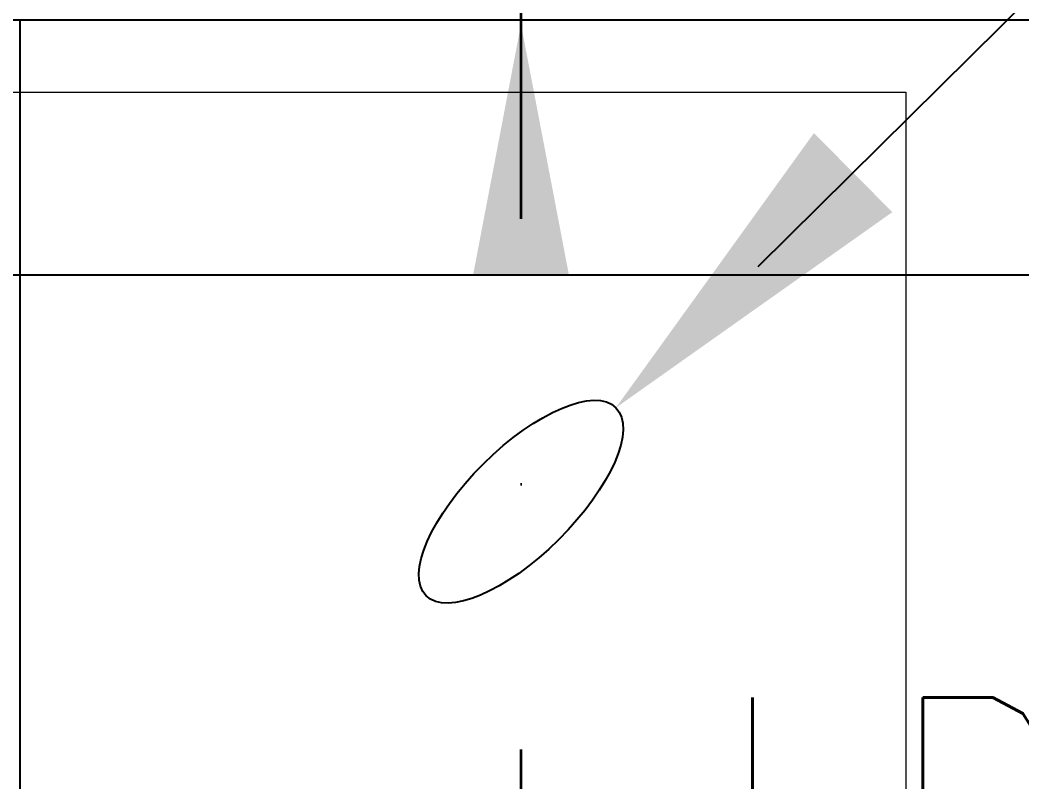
# Model space of a CAD drawing. Header units: inches. Extents: x -12418 to 57169, y -29325 to 19878.
# Drawn here: x 32400 to 33000, y -3304 to -2847 of the extents above; entities that cross this region are included whole.
import ezdxf
from ezdxf import colors
from ezdxf.entities.mleader import LeaderData, LeaderLine
from ezdxf.enums import TextEntityAlignment as Align
from ezdxf.math import Vec2, Vec3

# ---------------------------------------------------------------- set-up
doc = ezdxf.new("R2010")
doc.units = ezdxf.units.IN
doc.header["$LTSCALE"] = 25
doc.header["$MEASUREMENT"] = 0
doc.linetypes.add('DASHDOT', pattern=[25.4, 12.7, -6.35, 0, -6.35])
doc.layers.get('0').update_dxf_attribs({"color": 8})
doc.layers.add('00-Ground Floor$0$False Ceiling', color=251, linetype='Continuous')
for name, color, linetype, lineweight in [('00-Ground Floor$0$LOADING', 253, 'Continuous', 5), ('00-Ground Floor$0$NEW Wall', 166, 'Continuous', 5), ('00-Ground Floor$0$Walls', 251, 'Continuous', 5), ('E-LITE-CIRC-NUMB', 6, 'Continuous', 25), ('E-LITE-CLNG', 150, 'Continuous', 35), ('E-LITE-CLNG-CNDT', 6, 'DASHDOT', 35), ('E-LITE-CLNG-CNDT @ 100', 6, 'DASHDOT', 35), ('E-LITE-CTRL', 6, 'Continuous', 25), ('E-LITE-IDEN', 6, 'Continuous', 25), ('E-LITE-TEXT', 6, 'Continuous', 25)]:
    doc.layers.add(name, color=color, linetype=linetype, lineweight=lineweight)
doc.styles.add('DC_Elc_Romans', font='elc_romans.shx', dxfattribs={"width": 0.7})
doc.styles.add('DC_Simplex', font='SIMPLEX.shx', dxfattribs={"width": 0.7})

# ---------------------------------------------------------------- blocks, each defined once
blk = doc.blocks.new('*U56')
blk.add_hatch(color=256).paths.add_polyline_path([(-0.2869, 0), (0, -1.5), (0.2869, 0)])
blk = doc.blocks.new('*X468')
at = {"color": 0}
for p, q in [((13, 1), (13, 1)), ((13, 1), (13, 1)), ((13, 1), (13, 1)), ((13, 1), (13, 1)), ((13, 1), (13, 1)), ((13, 1), (13, 1)), ((13, 1), (13, 1)), ((13, 1), (13, 1)), ((13, 1), (13, 1)), ((13, 1), (13, 1)), ((13, 1), (13, 1)), ((13, 1), (13, 1)), ((13, 1), (13, 1)), ((13, 1), (13, 1)), ((13, 1), (13, 1)), ((13, 1), (14, 1)), ((13, 1), (14, 1)), ((13, 1), (14, 1)), ((13, 1), (13, 1)), ((13, 1), (13, 1)), ((13, 1), (13, 1)), ((13, 1), (13, 1)), ((13, 1), (13, 1)), ((13, 1), (13, 1)), ((13, 1), (13, 1)), ((13, 1), (13, 1)), ((13, 1), (13, 1)), ((13, 1), (13, 1)), ((13, 1), (13, 1)), ((13, 1), (13, 1)), ((13, 1), (13, 1)), ((13, 1), (13, 1)), ((13, 1), (13, 1)), ((13, 1), (13, 1)), ((13, 1), (13, 1)), ((13, 1), (13, 1)), ((13, 1), (13, 1)), ((13, 1), (13, 1)), ((13, 1), (13, 1)), ((13, 1), (13, 1)), ((13, 1), (13, 1)), ((13, 1), (13, 1)), ((13, 1), (13, 1)), ((13, 1), (13, 1)), ((13, 1), (13, 1)), ((13, 1), (13, 1)), ((13, 1), (13, 1)), ((13, 1), (13, 1)), ((13, 1), (13, 1)), ((13, 1), (13, 1)), ((13, 1), (13, 1)), ((13, 1), (13, 1)), ((13, 1), (13, 1)), ((13, 1), (13, 1)), ((13, 1), (13, 1)), ((13, 1), (13, 1)), ((13, 1), (13, 1)), ((13, 1), (13, 1)), ((13, 1), (13, 1)), ((13, 1), (13, 1)), ((13, 1), (13, 1)), ((13, 1), (13, 1)), ((13, 1), (13, 1)), ((13, 1), (13, 1)), ((13, 1), (13, 1)), ((13, 1), (13, 1)), ((13, 1), (13, 1)), ((13, 1), (13, 1)), ((13, 1), (13, 1)), ((13, 1), (13, 1)), ((13, 1), (13, 1)), ((13, 1), (13, 1)), ((13, 1), (13, 1)), ((13, 1), (13, 1)), ((13, 1), (13, 1)), ((13, 1), (13, 1)), ((13, 1), (13, 1)), ((13, 1), (13, 1)), ((13, 1), (13, 1)), ((13, 1), (13, 1)), ((13, 1), (13, 1)), ((13, 1), (13, 1)), ((13, 1), (13, 1)), ((13, 1), (13, 1)), ((13, 1), (13, 1)), ((13, 1), (13, 1)), ((13, 1), (13, 1)), ((13, 1), (13, 1)), ((13, 1), (13, 1)), ((13, 1), (13, 1)), ((13, 1), (13, 1)), ((13, 1), (13, 1)), ((13, 1), (13, 1)), ((13, 1), (13, 1)), ((13, 1), (13, 1)), ((13, 1), (13, 1)), ((13, 1), (13, 1)), ((13, 1), (13, 1)), ((13, 1), (13, 1)), ((13, 1), (13, 1)), ((13, 1), (13, 1)), ((13, 1), (13, 1)), ((13, 1), (13, 1)), ((13, 1), (13, 1)), ((13, 1), (13, 1)), ((13, 1), (13, 1)), ((13, 1), (13, 1)), ((13, 1), (13, 1)), ((13, 1), (13, 1)), ((13, 1), (13, 1)), ((13, 1), (13, 1)), ((13, 1), (13, 1)), ((13, 1), (13, 1)), ((13, 1), (13, 1)), ((13, 1), (13, 1)), ((13, 1), (13, 1)), ((13, 1), (13, 1)), ((13, 1), (13, 1)), ((13, 1), (13, 1)), ((13, 1), (13, 1)), ((13, 1), (13, 1)), ((13, 1), (13, 1)), ((13, 1), (13, 1)), ((13, 1), (14, 1)), ((13, 0), (13, 0)), ((13, 0), (13, 0)), ((13, 0), (13, 0)), ((13, 0), (13, 0)), ((13, 0), (13, 0)), ((13, 0), (13, 0)), ((13, 0), (13, 0)), ((13, 0), (13, 0)), ((13, 0), (13, 0)), ((13, 0), (13, 0)), ((13, 0), (13, 0)), ((13, 0), (13, 0)), ((13, 0), (13, 0)), ((13, 0), (13, 0)), ((13, 0), (13, 0)), ((13, 0), (13, 0)), ((13, 0), (13, 0)), ((13, 0), (13, 0)), ((13, 0), (13, 0)), ((13, 0), (13, 0)), ((13, 0), (13, 0)), ((13, 0), (13, 0)), ((13, 0), (13, 0)), ((13, 0), (13, 0)), ((13, 0), (13, 0)), ((13, 0), (13, 0)), ((13, 0), (13, 0)), ((13, 0), (13, 0)), ((13, 0), (13, 0)), ((13, 0), (13, 0)), ((13, 0), (13, 0)), ((13, 0), (13, 0)), ((13, 0), (13, 0)), ((13, 0), (13, 0)), ((13, 0), (13, 0)), ((13, 0), (13, 0)), ((13, 0), (13, 0)), ((13, 0), (13, 0)), ((13, 0), (13, 0)), ((13, 0), (13, 0)), ((13, 0), (13, 0)), ((13, 0), (13, 0)), ((13, 0), (13, 0)), ((13, 0), (13, 0)), ((13, 0), (13, 0)), ((13, 0), (13, 0)), ((13, 0), (13, 0)), ((13, 0), (13, 0)), ((13, 0), (14, 0)), ((13, 0), (14, 0)), ((13, 0), (13, 0)), ((13, 0), (14, 0)), ((14, 1), (14, 1)), ((14, 1), (14, 1)), ((14, 1), (14, 1)), ((14, 1), (14, 1)), ((14, 1), (14, 1)), ((14, 1), (14, 1)), ((14, 1), (14, 1)), ((14, 1), (14, 1)), ((14, 1), (14, 1)), ((14, 1), (14, 1)), ((14, 1), (14, 1)), ((14, 1), (14, 1)), ((14, 1), (14, 1)), ((14, 1), (14, 1)), ((14, 1), (14, 1)), ((14, 1), (14, 1)), ((14, 1), (14, 1)), ((14, 1), (14, 1)), ((14, 1), (14, 1)), ((14, 1), (14, 1)), ((14, 1), (14, 1)), ((14, 1), (14, 1)), ((14, 1), (14, 1)), ((14, 1), (14, 1)), ((14, 1), (14, 1)), ((14, 1), (14, 1)), ((14, 1), (14, 1)), ((14, 1), (14, 1)), ((14, 1), (14, 1)), ((14, 1), (14, 1)), ((14, 1), (14, 1)), ((14, 1), (14, 1)), ((14, 1), (14, 1)), ((14, 1), (14, 1)), ((14, 1), (14, 1)), ((14, 1), (14, 1)), ((14, 1), (14, 1)), ((14, 1), (14, 1)), ((14, 1), (14, 1)), ((14, 1), (14, 1)), ((14, 1), (14, 1)), ((14, 1), (14, 1)), ((14, 1), (14, 1)), ((14, 1), (14, 1)), ((14, 1), (14, 1)), ((14, 1), (14, 1)), ((14, 1), (14, 1)), ((14, 1), (14, 1)), ((14, 1), (14, 1)), ((14, 1), (14, 1)), ((14, 1), (14, 1)), ((14, 1), (14, 1)), ((14, 1), (14, 1)), ((14, 1), (14, 1)), ((14, 1), (14, 1)), ((14, 1), (14, 1)), ((14, 1), (14, 1)), ((14, 1), (14, 1)), ((14, 1), (14, 1)), ((14, 1), (14, 1)), ((14, 1), (14, 1)), ((14, 1), (14, 1)), ((14, 1), (14, 1)), ((14, 1), (14, 1)), ((14, 1), (14, 1)), ((14, 1), (14, 1)), ((14, 1), (14, 1)), ((14, 1), (14, 1)), ((14, 1), (14, 1)), ((14, 1), (14, 1)), ((14, 1), (14, 1)), ((14, 1), (14, 1)), ((14, 1), (14, 1)), ((14, 1), (14, 1)), ((14, 1), (14, 1)), ((14, 1), (14, 1)), ((14, 1), (14, 1)), ((14, 1), (14, 1)), ((14, 1), (14, 1)), ((14, 1), (14, 1)), ((14, 1), (14, 1)), ((14, 1), (14, 1)), ((14, 1), (14, 1)), ((14, 1), (14, 1)), ((14, 1), (14, 1)), ((14, 1), (14, 1)), ((14, 1), (14, 1)), ((14, 1), (14, 1)), ((14, 1), (14, 1)), ((14, 1), (14, 1)), ((14, 1), (14, 1)), ((14, 1), (14, 1)), ((14, 1), (14, 1)), ((14, 1), (14, 1)), ((14, 0), (14, 0)), ((14, 0), (14, 0)), ((14, 0), (14, 0)), ((14, 0), (14, 0)), ((14, 0), (14, 0)), ((14, 0), (14, 0)), ((14, 0), (14, 0)), ((14, 0), (14, 0)), ((14, 0), (14, 0)), ((14, 0), (14, 0)), ((14, 0), (14, 0)), ((14, 0), (14, 0)), ((14, 0), (14, 0)), ((14, 0), (14, 0)), ((14, 0), (14, 0)), ((14, 0), (14, 0)), ((14, 0), (14, 0)), ((14, 0), (14, 0)), ((14, 0), (14, 0)), ((14, 0), (14, 0)), ((14, 0), (14, 0)), ((14, 0), (14, 0)), ((14, 0), (14, 0)), ((14, 0), (14, 0)), ((14, 0), (14, 0)), ((14, 0), (14, 0)), ((14, 0), (14, 0)), ((14, 0), (14, 0)), ((14, 0), (14, 0)), ((14, 0), (14, 0)), ((14, 0), (14, 0)), ((14, 0), (14, 0)), ((14, 0), (14, 0)), ((14, 0), (14, 0)), ((14, 0), (14, 0)), ((14, 0), (14, 0)), ((14, 0), (14, 0)), ((14, 0), (14, 0)), ((14, 0), (14, 0)), ((14, 0), (14, 0)), ((14, 0), (14, 0)), ((14, 0), (14, 0)), ((14, 0), (14, 0)), ((14, 0), (14, 0)), ((14, 0), (14, 0)), ((14, 0), (14, 0)), ((14, 0), (14, 0)), ((14, 0), (14, 0)), ((13, 0), (13, 0)), ((13, 0), (14, 0)), ((13, 0), (13, 0)), ((13, 0), (14, 0)), ((13, 0), (13, 0)), ((13, 0), (14, 0)), ((13, 0), (13, 0)), ((13, 0), (13, 0)), ((13, 0), (13, 0)), ((13, 0), (13, 0)), ((13, 0), (14, 0)), ((13, 0), (13, 0)), ((13, 0), (14, 0)), ((13, 0), (13, 0)), ((13, 0), (14, 0)), ((13, 0), (13, 0)), ((13, 0), (14, 0)), ((13, 0), (13, 0)), ((13, 0), (14, 0)), ((13, 0), (13, 0)), ((13, 0), (14, 0)), ((13, 0), (13, 0)), ((13, 0), (14, 0)), ((13, 0), (13, 0)), ((13, 0), (13, 0)), ((13, 0), (13, 0)), ((13, 0), (14, 0)), ((13, 0), (13, 0)), ((13, 0), (14, 0)), ((13, 0), (13, 0)), ((13, 0), (14, 0)), ((13, 0), (13, 0)), ((13, 0), (14, 0)), ((13, 0), (13, 0)), ((13, 0), (13, 0)), ((13, 0), (13, 0)), ((13, 0), (13, 0)), ((13, 0), (13, 0)), ((13, 0), (13, 0)), ((13, 0), (13, 0)), ((13, 0), (13, 0)), ((13, 0), (13, 0)), ((13, 0), (13, 0)), ((13, 0), (13, 0)), ((13, 0), (13, 0)), ((13, 0), (13, 0)), ((13, 0), (13, 0)), ((13, 0), (13, 0)), ((13, 0), (13, 0)), ((13, 0), (13, 0)), ((13, 0), (13, 0)), ((13, 0), (13, 0)), ((13, 0), (13, 0)), ((13, 0), (13, 0)), ((13, 0), (13, 0)), ((13, 0), (13, 0)), ((13, 0), (13, 0)), ((13, 0), (13, 0)), ((13, 0), (13, 0)), ((13, 0), (13, 0)), ((13, 0), (13, 0)), ((13, 0), (13, 0)), ((13, 0), (13, 0)), ((13, 0), (13, 0)), ((13, -1), (13, -1)), ((13, -1), (13, -1)), ((13, -1), (13, -1)), ((13, -1), (13, -1)), ((13, -1), (13, -1)), ((13, -1), (14, -1)), ((13, -1), (13, -1)), ((14, 0), (14, 0)), ((14, 0), (14, 0)), ((14, 0), (14, 0)), ((14, 0), (14, 0)), ((14, 0), (14, 0)), ((14, 0), (14, 0)), ((14, 0), (14, 0)), ((14, 0), (14, 0)), ((14, 0), (14, 0)), ((14, 0), (14, 0)), ((14, 0), (14, 0)), ((14, 0), (14, 0)), ((14, 0), (14, 0)), ((14, 0), (14, 0)), ((14, 0), (14, 0)), ((13, 0), (14, 0)), ((14, 0), (14, 0)), ((14, 0), (14, 0)), ((14, 0), (14, 0)), ((14, 0), (14, 0)), ((14, 0), (14, 0)), ((14, 0), (14, 0)), ((14, 0), (14, 0)), ((14, 0), (14, 0)), ((14, 0), (14, 0)), ((14, 0), (14, 0)), ((14, 0), (14, 0)), ((14, 0), (14, 0)), ((14, 0), (14, 0)), ((14, 0), (14, 0)), ((14, 0), (14, 0)), ((14, 0), (14, 0)), ((14, 0), (14, 0)), ((14, 0), (14, 0)), ((14, 0), (14, 0)), ((14, 0), (14, 0)), ((14, 0), (14, 0)), ((14, 0), (14, 0)), ((14, 0), (14, 0)), ((14, 0), (14, 0)), ((14, 0), (14, 0)), ((14, 0), (14, 0)), ((14, 0), (14, 0)), ((14, 0), (14, 0)), ((14, 0), (14, 0)), ((14, 0), (14, 0)), ((14, 0), (14, 0)), ((14, 0), (14, 0)), ((14, 0), (14, 0)), ((14, 0), (14, 0)), ((14, -1), (14, -1)), ((14, -1), (14, -1)), ((14, -1), (14, -1)), ((14, -1), (14, -1)), ((14, -1), (14, -1))]:
    blk.add_line(p, q, dxfattribs=at)
blk = doc.blocks.new('*X467')
at = {"color": 0}
for p, q in [((5, 3), (5, 3)), ((5, 3), (5, 3)), ((5, 3), (5, 3)), ((5, 3), (5, 3)), ((5, 3), (5, 3)), ((5, 3), (5, 3)), ((5, 3), (5, 3)), ((5, 3), (5, 3)), ((5, 3), (5, 3)), ((5, 3), (5, 3)), ((5, 3), (5, 3)), ((5, 3), (5, 3)), ((5, 3), (5, 3)), ((5, 3), (5, 3)), ((5, 3), (5, 3)), ((5, 3), (5, 3)), ((5, 3), (5, 3)), ((5, 3), (5, 3)), ((5, 3), (5, 3)), ((5, 3), (5, 3)), ((5, 3), (5, 3)), ((5, 3), (5, 3)), ((5, 3), (5, 3)), ((5, 3), (5, 3)), ((5, 3), (5, 3)), ((5, 3), (5, 3)), ((5, 3), (5, 3)), ((5, 3), (5, 3)), ((5, 3), (5, 3)), ((5, 3), (5, 3)), ((5, 3), (5, 3)), ((5, 3), (5, 3)), ((5, 3), (5, 3)), ((5, 3), (5, 3)), ((5, 3), (5, 3)), ((5, 3), (5, 3)), ((5, 3), (5, 3)), ((5, 3), (5, 3)), ((5, 3), (5, 3)), ((5, 3), (5, 3)), ((5, 3), (5, 3)), ((5, 3), (5, 3)), ((5, 3), (5, 3)), ((5, 3), (5, 3)), ((5, 3), (5, 3)), ((5, 3), (5, 3)), ((5, 3), (5, 3)), ((5, 3), (5, 3)), ((5, 3), (5, 3)), ((5, 3), (5, 3)), ((5, 3), (5, 3)), ((5, 3), (5, 3)), ((5, 3), (5, 3)), ((5, 3), (5, 3)), ((5, 3), (5, 3)), ((5, 3), (5, 3)), ((5, 3), (5, 3)), ((5, 3), (5, 3)), ((5, 3), (5, 3)), ((5, 3), (5, 3)), ((5, 3), (5, 3)), ((5, 3), (5, 3)), ((5, 3), (5, 3)), ((5, 3), (5, 3)), ((5, 3), (5, 3)), ((5, 3), (5, 3)), ((6, 3), (5, 3)), ((5, 3), (5, 3)), ((6, 3), (5, 3)), ((5, 3), (5, 3)), ((6, 3), (5, 3)), ((5, 3), (5, 3)), ((6, 3), (5, 3)), ((5, 3), (5, 3)), ((5, 3), (5, 3)), ((5, 3), (5, 3)), ((5, 3), (5, 3)), ((5, 3), (5, 3)), ((5, 3), (5, 3)), ((5, 3), (5, 3)), ((5, 3), (5, 3)), ((5, 3), (5, 3)), ((5, 3), (5, 3)), ((5, 3), (5, 3)), ((5, 3), (5, 3)), ((5, 3), (5, 3)), ((5, 3), (5, 3)), ((5, 3), (5, 3)), ((5, 3), (5, 3)), ((5, 3), (5, 3)), ((5, 3), (5, 3)), ((5, 3), (5, 3)), ((5, 3), (5, 3)), ((5, 3), (5, 3)), ((5, 3), (5, 3)), ((5, 3), (5, 3)), ((6, 3), (6, 3)), ((6, 3), (6, 3)), ((6, 3), (6, 3)), ((6, 3), (6, 3)), ((6, 3), (6, 3)), ((6, 3), (6, 3)), ((6, 3), (6, 3)), ((6, 3), (6, 3)), ((6, 3), (6, 3)), ((6, 3), (6, 3)), ((6, 3), (6, 3)), ((6, 3), (6, 3)), ((6, 3), (6, 3)), ((6, 3), (6, 3)), ((6, 3), (6, 3)), ((6, 3), (6, 3)), ((6, 3), (6, 3)), ((6, 3), (6, 3)), ((6, 3), (6, 3)), ((6, 3), (6, 3)), ((6, 3), (6, 3)), ((6, 3), (6, 3)), ((6, 3), (6, 3)), ((6, 3), (6, 3)), ((6, 3), (6, 3)), ((6, 3), (6, 3)), ((6, 3), (6, 3)), ((6, 3), (6, 3)), ((6, 3), (6, 3)), ((6, 3), (6, 3)), ((6, 3), (6, 3)), ((6, 3), (6, 3)), ((6, 3), (6, 3)), ((6, 3), (6, 3)), ((6, 3), (6, 3)), ((6, 3), (6, 3)), ((6, 3), (6, 3)), ((6, 3), (6, 3)), ((6, 3), (6, 3)), ((6, 3), (6, 3)), ((6, 3), (6, 3)), ((6, 3), (6, 3)), ((6, 3), (6, 3)), ((6, 3), (6, 3)), ((6, 3), (6, 3)), ((6, 3), (6, 3)), ((6, 3), (6, 3)), ((6, 3), (6, 3)), ((6, 3), (6, 3)), ((6, 3), (6, 3)), ((6, 3), (6, 3)), ((6, 3), (6, 3)), ((6, 3), (6, 3)), ((6, 3), (6, 3)), ((6, 3), (6, 3)), ((6, 3), (6, 3)), ((6, 3), (6, 3)), ((6, 3), (6, 3)), ((6, 3), (6, 3)), ((6, 3), (6, 3)), ((6, 3), (6, 3)), ((6, 3), (6, 3)), ((6, 3), (6, 3)), ((6, 3), (6, 3)), ((6, 3), (6, 3)), ((6, 3), (6, 3)), ((6, 3), (6, 3)), ((6, 3), (6, 3)), ((6, 3), (6, 3)), ((6, 3), (6, 3)), ((6, 3), (6, 3)), ((6, 3), (6, 3)), ((6, 3), (6, 3)), ((6, 3), (6, 3)), ((6, 3), (6, 3)), ((6, 3), (6, 3)), ((6, 3), (6, 3)), ((6, 3), (6, 3)), ((6, 3), (6, 3)), ((6, 3), (6, 3)), ((6, 3), (6, 3)), ((6, 3), (6, 3)), ((6, 3), (6, 3)), ((6, 3), (6, 3)), ((6, 3), (6, 3)), ((6, 3), (6, 3)), ((6, 3), (6, 3)), ((6, 3), (6, 3)), ((6, 3), (6, 3)), ((6, 3), (6, 3)), ((6, 3), (6, 3)), ((6, 3), (6, 3)), ((6, 3), (6, 3)), ((6, 3), (6, 3)), ((6, 3), (6, 3)), ((6, 3), (6, 3)), ((6, 3), (6, 3)), ((6, 3), (6, 3)), ((6, 3), (6, 3)), ((6, 3), (6, 3)), ((6, 3), (6, 3)), ((6, 3), (6, 3)), ((6, 3), (6, 3)), ((6, 3), (6, 3)), ((6, 3), (6, 3)), ((6, 3), (6, 3)), ((6, 3), (6, 3)), ((6, 3), (6, 3)), ((6, 3), (6, 3)), ((6, 3), (6, 3)), ((6, 3), (6, 3)), ((6, 3), (6, 3)), ((6, 3), (6, 3)), ((6, 3), (6, 3)), ((6, 3), (6, 3)), ((6, 3), (6, 3)), ((6, 3), (6, 3)), ((6, 3), (6, 3)), ((6, 3), (6, 3)), ((6, 3), (6, 3)), ((6, 3), (6, 3)), ((6, 3), (6, 3)), ((6, 3), (6, 3)), ((6, 3), (6, 3)), ((6, 3), (6, 3)), ((6, 3), (6, 3)), ((6, 3), (6, 3)), ((6, 3), (6, 3)), ((6, 3), (6, 3)), ((6, 3), (6, 3)), ((6, 3), (6, 3)), ((6, 3), (6, 3)), ((6, 3), (6, 3)), ((6, 3), (6, 3)), ((6, 3), (6, 3)), ((6, 3), (6, 3)), ((6, 3), (6, 3)), ((6, 3), (6, 3)), ((6, 3), (6, 3)), ((6, 3), (6, 3)), ((6, 3), (6, 3)), ((6, 3), (6, 3)), ((6, 3), (6, 3)), ((6, 3), (6, 3)), ((6, 3), (6, 3)), ((6, 3), (6, 3)), ((6, 3), (6, 3)), ((6, 3), (6, 3)), ((6, 3), (6, 3)), ((6, 3), (6, 3)), ((6, 3), (6, 3)), ((6, 3), (6, 3)), ((6, 3), (6, 3)), ((6, 3), (6, 3)), ((6, 3), (6, 3)), ((6, 3), (6, 3)), ((6, 3), (6, 3)), ((6, 3), (6, 3)), ((6, 3), (6, 3)), ((6, 3), (6, 3)), ((6, 3), (6, 3)), ((6, 3), (6, 3)), ((6, 3), (6, 3)), ((6, 3), (6, 3)), ((6, 3), (6, 3)), ((6, 3), (6, 3)), ((6, 3), (6, 3)), ((6, 3), (6, 3)), ((6, 3), (6, 3)), ((6, 3), (6, 3)), ((6, 3), (6, 3)), ((6, 3), (6, 3)), ((6, 3), (6, 3)), ((6, 3), (6, 3)), ((6, 3), (6, 3)), ((6, 3), (6, 3)), ((6, 3), (6, 3)), ((6, 3), (6, 3)), ((6, 3), (6, 3)), ((6, 3), (6, 3)), ((6, 3), (6, 3)), ((6, 3), (6, 3)), ((6, 3), (6, 3)), ((6, 3), (6, 3)), ((6, 3), (6, 3)), ((6, 3), (6, 3)), ((6, 3), (6, 3)), ((6, 3), (6, 3)), ((6, 3), (6, 3)), ((6, 3), (6, 3)), ((6, 3), (6, 3)), ((6, 3), (6, 3)), ((6, 3), (6, 3)), ((6, 3), (6, 3)), ((6, 3), (6, 3)), ((6, 3), (6, 3)), ((6, 3), (6, 3)), ((6, 3), (6, 3)), ((6, 3), (6, 3)), ((6, 3), (6, 3)), ((6, 3), (6, 3)), ((6, 3), (6, 3)), ((6, 3), (6, 3)), ((6, 3), (6, 3)), ((6, 3), (5, 3)), ((6, 3), (5, 3)), ((6, 3), (5, 3)), ((6, 3), (5, 3)), ((6, 3), (5, 3)), ((6, 3), (6, 3)), ((6, 3), (6, 3)), ((6, 3), (6, 3)), ((6, 3), (6, 3)), ((6, 3), (6, 3)), ((6, 3), (6, 3)), ((6, 3), (6, 3)), ((6, 3), (6, 3)), ((6, 3), (6, 3)), ((6, 3), (6, 3)), ((6, 3), (6, 3)), ((6, 3), (6, 3)), ((6, 3), (6, 3)), ((6, 3), (6, 3)), ((6, 3), (6, 3)), ((6, 3), (6, 3)), ((6, 3), (6, 3)), ((6, 3), (6, 3)), ((6, 3), (6, 3)), ((6, 3), (6, 3)), ((6, 3), (6, 3)), ((6, 3), (6, 3)), ((6, 3), (6, 3)), ((6, 3), (6, 3)), ((6, 3), (6, 3)), ((6, 3), (6, 3)), ((6, 3), (6, 3)), ((6, 3), (6, 3)), ((6, 3), (6, 3)), ((6, 3), (6, 3)), ((6, 3), (6, 3)), ((6, 3), (6, 3)), ((6, 3), (6, 3)), ((6, 3), (6, 3)), ((6, 3), (6, 3)), ((6, 3), (6, 3)), ((6, 3), (6, 3)), ((6, 3), (6, 3)), ((6, 3), (6, 3)), ((6, 3), (6, 3)), ((6, 3), (6, 3)), ((6, 3), (6, 3)), ((6, 3), (6, 3)), ((6, 3), (6, 3)), ((6, 3), (6, 3)), ((6, 3), (6, 3)), ((6, 3), (6, 3)), ((6, 3), (6, 3)), ((6, 3), (6, 3)), ((6, 3), (6, 3)), ((6, 3), (6, 3)), ((6, 3), (6, 3)), ((6, 3), (6, 3)), ((6, 3), (6, 3)), ((6, 3), (6, 3)), ((6, 3), (6, 3)), ((6, 3), (6, 3)), ((6, 3), (6, 3)), ((6, 3), (6, 3)), ((6, 3), (6, 3)), ((6, 3), (6, 3)), ((6, 3), (6, 3)), ((6, 3), (6, 3)), ((6, 3), (6, 3)), ((6, 3), (6, 3)), ((6, 3), (6, 3)), ((6, 3), (6, 3)), ((6, 3), (6, 3)), ((6, 3), (6, 3)), ((6, 3), (6, 3)), ((6, 3), (6, 3)), ((6, 3), (6, 3)), ((6, 3), (6, 3)), ((6, 3), (6, 3)), ((6, 3), (6, 3)), ((6, 3), (6, 3)), ((6, 3), (6, 3)), ((6, 3), (6, 3)), ((6, 3), (6, 3)), ((6, 3), (6, 3)), ((6, 3), (6, 3)), ((6, 3), (6, 3)), ((6, 3), (6, 3)), ((6, 3), (6, 3)), ((6, 3), (6, 3)), ((6, 3), (6, 3)), ((6, 3), (6, 3)), ((6, 3), (6, 3)), ((6, 3), (6, 3)), ((6, 3), (6, 3)), ((6, 3), (6, 3)), ((6, 3), (6, 3)), ((6, 3), (6, 3)), ((6, 3), (6, 3)), ((6, 3), (6, 3)), ((6, 3), (6, 3)), ((6, 3), (6, 3)), ((6, 3), (6, 3)), ((6, 3), (6, 3)), ((6, 3), (6, 3)), ((6, 3), (6, 3)), ((6, 3), (6, 3)), ((6, 3), (6, 3)), ((6, 3), (6, 3)), ((6, 3), (6, 3)), ((6, 3), (6, 3)), ((6, 3), (6, 3)), ((6, 3), (6, 3)), ((6, 3), (6, 3)), ((6, 3), (6, 3)), ((6, 3), (6, 3)), ((6, 3), (6, 3)), ((6, 3), (6, 3)), ((6, 3), (6, 3)), ((6, 3), (6, 3)), ((6, 3), (6, 3)), ((6, 3), (6, 3)), ((6, 3), (6, 3)), ((6, 3), (6, 3)), ((6, 3), (6, 3)), ((6, 3), (6, 3)), ((6, 3), (6, 3)), ((6, 3), (6, 3)), ((6, 3), (6, 3)), ((6, 3), (6, 3)), ((6, 3), (6, 3)), ((6, 3), (6, 3)), ((6, 3), (6, 3)), ((6, 3), (6, 3)), ((6, 3), (6, 3)), ((6, 3), (6, 3)), ((6, 3), (6, 3)), ((6, 3), (6, 3)), ((6, 3), (6, 3)), ((6, 3), (6, 3)), ((6, 3), (6, 3)), ((6, 3), (6, 3)), ((6, 3), (6, 3)), ((6, 3), (6, 3)), ((6, 3), (6, 3)), ((6, 3), (6, 3)), ((6, 3), (6, 3)), ((6, 3), (6, 3)), ((6, 3), (6, 3)), ((6, 3), (6, 3)), ((6, 3), (6, 3)), ((6, 3), (6, 3)), ((6, 3), (6, 3)), ((6, 3), (6, 3)), ((6, 3), (6, 3)), ((6, 3), (6, 3)), ((6, 3), (6, 3)), ((6, 3), (6, 3)), ((6, 3), (6, 3)), ((6, 3), (6, 3)), ((6, 3), (6, 3)), ((6, 3), (6, 3)), ((6, 3), (6, 3)), ((6, 3), (6, 3)), ((6, 3), (6, 3)), ((6, 3), (6, 3)), ((6, 3), (6, 3)), ((6, 3), (6, 3)), ((6, 3), (6, 3)), ((6, 3), (6, 3)), ((6, 3), (6, 3)), ((6, 3), (6, 3)), ((6, 3), (6, 3)), ((6, 3), (6, 3)), ((6, 3), (6, 3)), ((6, 3), (6, 3)), ((6, 3), (6, 3)), ((6, 3), (6, 3)), ((6, 3), (6, 3)), ((6, 3), (6, 3)), ((6, 3), (6, 3)), ((6, 3), (6, 3)), ((6, 3), (6, 3)), ((6, 3), (6, 3)), ((6, 3), (6, 3)), ((6, 3), (6, 3)), ((6, 3), (6, 3)), ((6, 3), (6, 3)), ((6, 3), (6, 3)), ((6, 3), (6, 3)), ((6, 3), (6, 3)), ((6, 3), (6, 3)), ((6, 3), (6, 3)), ((6, 3), (6, 3)), ((6, 3), (6, 3)), ((6, 3), (6, 3)), ((6, 3), (6, 3)), ((6, 3), (6, 3)), ((6, 3), (6, 3)), ((6, 3), (6, 3)), ((6, 3), (6, 3)), ((6, 3), (6, 3)), ((6, 3), (6, 3)), ((6, 3), (6, 3)), ((6, 3), (6, 3)), ((6, 3), (6, 3)), ((6, 3), (6, 3)), ((6, 3), (6, 3)), ((6, 3), (6, 3)), ((6, 3), (6, 3)), ((6, 3), (6, 3)), ((6, 3), (6, 3)), ((6, 3), (6, 3)), ((6, 3), (6, 3)), ((6, 3), (6, 3)), ((6, 3), (6, 3)), ((6, 3), (6, 3)), ((6, 3), (6, 3)), ((6, 3), (6, 3)), ((6, 3), (6, 3)), ((6, 3), (6, 3)), ((6, 3), (6, 3)), ((6, 3), (6, 3)), ((6, 3), (6, 3)), ((6, 3), (6, 3)), ((6, 3), (6, 3)), ((6, 3), (6, 3)), ((6, 3), (6, 3)), ((6, 3), (6, 3)), ((6, 3), (6, 3)), ((6, 3), (6, 3)), ((6, 3), (6, 3)), ((6, 3), (6, 3)), ((6, 3), (6, 3)), ((6, 3), (6, 3)), ((6, 3), (6, 3)), ((6, 3), (6, 3)), ((6, 3), (6, 3)), ((6, 3), (6, 3)), ((6, 3), (6, 3)), ((6, 3), (6, 3)), ((6, 3), (6, 3)), ((6, 3), (6, 3)), ((6, 3), (6, 3)), ((6, 3), (6, 3)), ((6, 3), (6, 3)), ((6, 3), (6, 3)), ((6, 3), (6, 3)), ((6, 3), (6, 3)), ((6, 3), (6, 3)), ((6, 3), (6, 3)), ((6, 3), (6, 3)), ((6, 3), (6, 3)), ((6, 3), (6, 3)), ((6, 3), (6, 3)), ((6, 3), (6, 3)), ((6, 3), (6, 3)), ((6, 3), (6, 3)), ((6, 3), (6, 3)), ((6, 3), (6, 3)), ((6, 3), (6, 3)), ((6, 3), (6, 3)), ((6, 3), (6, 3)), ((6, 3), (6, 3)), ((6, 3), (6, 3)), ((6, 3), (6, 3)), ((6, 3), (6, 3)), ((6, 3), (6, 3)), ((6, 3), (6, 3)), ((6, 3), (6, 3)), ((6, 3), (6, 3)), ((6, 3), (6, 3)), ((6, 3), (6, 3)), ((6, 3), (6, 3)), ((6, 3), (6, 3)), ((6, 3), (6, 3)), ((6, 3), (6, 3)), ((6, 3), (6, 3)), ((6, 3), (6, 3)), ((6, 3), (6, 3)), ((6, 3), (6, 3)), ((6, 3), (6, 3)), ((6, 3), (6, 3)), ((6, 3), (6, 3)), ((6, 3), (6, 3)), ((6, 3), (6, 3)), ((6, 3), (6, 3)), ((6, 3), (6, 3)), ((6, 3), (6, 3)), ((6, 3), (6, 3)), ((6, 3), (6, 3)), ((6, 3), (6, 3)), ((6, 3), (6, 3)), ((6, 3), (6, 3)), ((6, 3), (6, 3)), ((6, 3), (6, 3)), ((6, 3), (6, 3)), ((6, 3), (6, 3)), ((6, 3), (6, 3)), ((6, 3), (6, 3)), ((6, 3), (6, 3)), ((6, 3), (6, 3)), ((6, 3), (6, 3)), ((6, 3), (6, 3)), ((6, 3), (6, 3)), ((6, 3), (6, 3)), ((6, 3), (6, 3)), ((6, 3), (6, 3)), ((6, 3), (6, 3)), ((6, 3), (6, 3)), ((6, 3), (6, 3)), ((6, 3), (6, 3)), ((6, 3), (6, 3)), ((6, 3), (6, 3)), ((6, 3), (6, 3)), ((6, 3), (6, 3)), ((6, 3), (6, 3)), ((6, 3), (6, 3)), ((6, 3), (6, 3)), ((6, 3), (6, 3)), ((6, 3), (6, 3)), ((6, 3), (6, 3))]:
    blk.add_line(p, q, dxfattribs=at)
blk = doc.blocks.new('00-Ground Floor$0$GF21043-P')
at = {"color": 0}
for p, q in [((0.8, 0.75), (-0.8, 0.75)), ((0.8, 0), (0.8, 0.75))]:
    blk.add_line(p, q, dxfattribs=at)
for points in [[(0.8, 0.75), (0.8, 0.75), (0.8, 0.75), (0.8, 0.75), (0.8, 0.75), (0.8, 0.75), (0.8, 0.75), (0.8, 0.75), (0.8, 0.75), (0.8, 0.75), (0.8, 0.75), (0.8, 0.75), (0.8, 0.75), (0.8, 0.75), (0.8, 0.75), (0.8, 0.75), (0.8, 0.75), (0.8, 0.75), (0.8, 0.75), (0.8, 0.75), (0.8, 0.75), (0.8, 0.75), (0.8, 0.75), (0.8, 0.75), (0.8, 0.75), (0.8, 0.75), (0.8, 0.75), (0.8, 0.75), (0.8, 0.75), (0.8, 0.75), (0.8, 0.75), (0.8, 0.75), (0.8, 0.75), (0.8, 0.75), (0.8, 0.75), (0.8, 0.75), (0.8, 0.75), (0.8, 0.75), (0.8, 0.75), (0.8, 0.75), (0.8, 0.75), (0.8, 0.75), (0.8, 0.75), (0.8, 0.75), (0.8, 0.75), (0.8, 0.75), (0.8, 0.75), (0.8, 0.75), (0.8, 0.75), (0.8, 0.75), (0.8, 0.75), (0.8, 0.75), (0.8, 0.75), (0.8, 0.75), (0.8, 0.75), (0.8, 0.75), (0.8, 0.75), (0.8, 0.75), (0.8, 0.75), (0.8, 0.75), (0.8, 0.75), (0.8, 0.75), (0.8, 0.75), (0.8, 0.75), (0.8, 0.75), (0.8, 0.75), (0.8, 0.75), (0.8, 0.75), (0.8, 0.75), (0.8, 0.75), (0.8, 0.75), (0.8, 0.75), (0.8, 0.75), (0.8, 0.75), (0.8, 0.75), (0.8, 0.75), (0.8, 0.75), (0.8, 0.75), (0.8, 0.75), (0.8, 0.75), (0.8, 0.75), (0.8, 0.75), (0.8, 0.75), (0.8, 0.75), (0.8, 0.75), (0.8, 0.75), (0.8, 0.75), (0.8, 0.75), (0.8, 0.75), (0.8, 0.75), (0.8, 0.75), (0.8, 0.75), (0.8, 0.75), (0.8, 0.75), (0.8, 0.75), (0.8, 0.75), (0.8, 0.75), (0.8, 0.75), (0.8, 0.75), (0.8, 0.75), (0.8, 0.75), (0.8, 0.75), (0.8, 0.75), (0.8, 0.75), (0.8, 0.75), (0.8, 0.75), (0.8, 0.75), (0.8, 0.75), (0.8, 0.75), (0.8, 0.75), (0.8, 0.75), (0.8, 0.75), (0.8, 0.75), (0.8, 0.75), (0.8, 0.75), (0.8, 0.75), (0.8, 0.75), (0.8, 0.75), (0.8, 0.75), (0.8, 0.75), (0.8, 0.75), (0.8, 0.75), (0.8, 0.75), (0.8, 0.75), (0.8, 0.75), (0.8, 0.75), (0.8, 0.75), (0.8, 0.75), (0.8, 0.75), (0.8, 0.75), (0.8, 0.75), (0.8, 0.75), (0.8, 0.75), (0.8, 0.75), (0.8, 0.75), (0.8, 0.75), (0.8, 0.75), (0.8, 0.75), (0.8, 0.75), (0.8, 0.75), (0.8, 0.75), (0.8, 0.75), (0.8, 0.75), (0.8, 0.75), (0.8, 0.75), (0.8, 0.75), (0.8, 0.75), (0.8, 0.75), (0.8, 0.75), (0.8, 0.75), (0.8, 0.75), (0.8, 0.75), (0.8, 0.75), (0.8, 0.75), (0.8, 0.75), (0.8, 0.75), (0.8, 0.75), (0.8, 0.75), (0.8, 0.75), (0.8, 0.75), (0.8, 0.75), (0.8, 0.75), (0.8, 0.75), (0.8, 0.75), (0.8, 0.75), (0.8, 0.75), (0.8, 0.75), (0.8, 0.75), (0.8, 0.75), (0.8, 0.75), (0.8, 0.75), (0.8, 0.75), (0.8, 0.75), (0.8, 0.75), (0.8, 0.75), (0.8, 0.75), (0.8, 0.75), (0.8, 0.75), (0.8, 0.75), (0.8, 0.75), (0.8, 0.75), (0.8, 0.75), (0.8, 0.75), (0.8, 0.75), (0.8, 0.75), (0.8, 0.75), (0.8, 0.75), (0.8, 0.75), (0.8, 0.75), (0.8, 0.75), (0.8, 0.75), (0.8, 0.75), (0.8, 0.75), (0.8, 0.75), (0.8, 0.75), (0.8, 0.75), (0.8, 0.75), (0.8, 0.75), (0.8, 0.75), (0.8, 0.75), (0.8, 0.75), (0.8, 0.75), (0.8, 0.75), (0.8, 0.75), (0.8, 0.75), (0.8, 0.75), (0.8, 0.75), (0.8, 0.75), (0.8, 0.75), (0.8, 0.75), (0.8, 0.75), (0.8, 0.75), (0.8, 0.75), (0.8, 0.75), (0.8, 0.75), (0.8, 0.75), (0.8, 0.75), (0.8, 0.75), (0.8, 0.75), (0.8, 0.75), (0.8, 0.75), (0.8, 0.75), (0.8, 0.75), (0.8, 0.75), (0.8, 0.75), (0.8, 0.75), (0.8, 0.75), (0.8, 0.75), (0.8, 0.75), (0.8, 0.75), (0.8, 0.75), (0.8, 0.75), (0.8, 0.75), (0.8, 0.75), (0.8, 0.75), (0.8, 0.75), (0.8, 0.75), (0.8, 0.75), (0.8, 0.75), (0.8, 0.75), (0.8, 0.75), (0.8, 0.75), (0.8, 0.75), (0.8, 0.75), (0.8, 0.75), (0.8, 0.75), (0.8, 0.75), (0.8, 0.75), (0.8, 0.75), (0.8, 0.75), (0.8, 0.75), (0.8, 0.75), (0.8, 0.75), (0.8, 0.75), (0.8, 0.75), (0.8, 0.75), (0.8, 0.75), (0.8, 0.75), (0.8, 0.75), (0.8, 0.75), (0.8, 0.75), (0.8, 0.75), (0.8, 0.75), (0.8, 0.75), (0.8, 0.75), (0.8, 0.75), (0.8, 0.75), (0.8, 0.75), (0.8, 0.75), (0.8, 0.75), (0.8, 0.75), (0.8, 0.75), (0.8, 0.75), (0.8, 0.75), (0.8, 0.75), (0.8, 0.75), (0.8, 0.75)], [(0.8, 0.75), (0.8, 0.75), (0.8, 0.75), (0.8, 0.75), (0.8, 0.75), (0.8, 0.75), (0.8, 0.75), (0.8, 0.75), (0.8, 0.75), (0.8, 0.75), (0.8, 0.75), (0.8, 0.75), (0.8, 0.75), (0.8, 0.75), (0.8, 0.75), (0.8, 0.75), (0.8, 0.75), (0.8, 0.75), (0.8, 0.75), (0.8, 0.75), (0.8, 0.75), (0.8, 0.75), (0.8, 0.75), (0.8, 0.75), (0.8, 0.75), (0.8, 0.75), (0.8, 0.75), (0.8, 0.75), (0.8, 0.75), (0.8, 0.75), (0.8, 0.75), (0.8, 0.75), (0.8, 0.75), (0.8, 0.75), (0.8, 0.75), (0.8, 0.75), (0.8, 0.75), (0.8, 0.75), (0.8, 0.75), (0.8, 0.75), (0.8, 0.75), (0.8, 0.75), (0.8, 0.75), (0.8, 0.75), (0.8, 0.75), (0.8, 0.75), (0.8, 0.75), (0.8, 0.75), (0.8, 0.75), (0.8, 0.75), (0.8, 0.75), (0.8, 0.75), (0.8, 0.75), (0.8, 0.75), (0.8, 0.75), (0.8, 0.75), (0.8, 0.75), (0.8, 0.75), (0.8, 0.75), (0.8, 0.75), (0.8, 0.75), (0.8, 0.75), (0.8, 0.75), (0.8, 0.75), (0.8, 0.75), (0.8, 0.75), (0.8, 0.75), (0.8, 0.75), (0.8, 0.75), (0.8, 0.75), (0.8, 0.75), (0.8, 0.75), (0.8, 0.75), (0.8, 0.75), (0.8, 0.75), (0.8, 0.75), (0.8, 0.75), (0.8, 0.75), (0.8, 0.75), (0.8, 0.75), (0.8, 0.75), (0.8, 0.75), (0.8, 0.75), (0.8, 0.75), (0.8, 0.75), (0.8, 0.75), (0.8, 0.75), (0.8, 0.75), (0.8, 0.75), (0.8, 0.75), (0.8, 0.75), (0.8, 0.75), (0.8, 0.75), (0.8, 0.75), (0.8, 0.75), (0.8, 0.75), (0.8, 0.75), (0.8, 0.75), (0.8, 0.75), (0.8, 0.75), (0.8, 0.75), (0.8, 0.75), (0.8, 0.75), (0.8, 0.75), (0.8, 0.75), (0.8, 0.75), (0.8, 0.75), (0.8, 0.75), (0.8, 0.75), (0.8, 0.75), (0.8, 0.75), (0.8, 0.75), (0.8, 0.75), (0.8, 0.75), (0.8, 0.75), (0.8, 0.75), (0.8, 0.75), (0.8, 0.75), (0.8, 0.75), (0.8, 0.75), (0.8, 0.75), (0.8, 0.75), (0.8, 0.75), (0.8, 0.75), (0.8, 0.75), (0.8, 0.75), (0.8, 0.75), (0.8, 0.75), (0.8, 0.75), (0.8, 0.75), (0.8, 0.75), (0.8, 0.75), (0.8, 0.75), (0.8, 0.75), (0.8, 0.75), (0.8, 0.75), (0.8, 0.75), (0.8, 0.75), (0.8, 0.75), (0.8, 0.75), (0.8, 0.75), (0.8, 0.75), (0.8, 0.75), (0.8, 0.75), (0.8, 0.75), (0.8, 0.75), (0.8, 0.75), (0.8, 0.75), (0.8, 0.75), (0.8, 0.75), (0.8, 0.75), (0.8, 0.75), (0.8, 0.75), (0.8, 0.75), (0.8, 0.75), (0.8, 0.75), (0.8, 0.75), (0.8, 0.75), (0.8, 0.75), (0.8, 0.75), (0.8, 0.75), (0.8, 0.75), (0.8, 0.75), (0.8, 0.75), (0.8, 0.75), (0.8, 0.75), (0.8, 0.75), (0.8, 0.75), (0.8, 0.75), (0.8, 0.75), (0.8, 0.75), (0.8, 0.75), (0.8, 0.75), (0.8, 0.75), (0.8, 0.75), (0.8, 0.75), (0.8, 0.75), (0.8, 0.75), (0.8, 0.75), (0.8, 0.75), (0.8, 0.75), (0.8, 0.75), (0.8, 0.75), (0.8, 0.75), (0.8, 0.75), (0.8, 0.75), (0.8, 0.75), (0.8, 0.75), (0.8, 0.75), (0.8, 0.75), (0.8, 0.75), (0.8, 0.75), (0.8, 0.75), (0.8, 0.75), (0.8, 0.75), (0.8, 0.75), (0.8, 0.75), (0.8, 0.75), (0.8, 0.75), (0.8, 0.75), (0.8, 0.75), (0.8, 0.75), (0.8, 0.75), (0.8, 0.75), (0.8, 0.75), (0.8, 0.75), (0.8, 0.75), (0.8, 0.75), (0.8, 0.75), (0.8, 0.75), (0.8, 0.75), (0.8, 0.75), (0.8, 0.75), (0.8, 0.75), (0.8, 0.75), (0.8, 0.75), (0.8, 0.75), (0.8, 0.75), (0.8, 0.75)], [(0.8, 0.75), (0.8, 0.75), (0.8, 0.75), (0.8, 0.75), (0.8, 0.75), (0.8, 0.75), (0.8, 0.75), (0.8, 0.75), (0.8, 0.75), (0.8, 0.75), (0.8, 0.75), (0.8, 0.75), (0.8, 0.75), (0.8, 0.75), (0.8, 0.75), (0.8, 0.75), (0.8, 0.75), (0.8, 0.75), (0.8, 0.75), (0.8, 0.75), (0.8, 0.75), (0.8, 0.75), (0.8, 0.75), (0.8, 0.75), (0.8, 0.75), (0.8, 0.75), (0.8, 0.75), (0.8, 0.75), (0.8, 0.75), (0.8, 0.75), (0.8, 0.75), (0.8, 0.75), (0.8, 0.75), (0.8, 0.75), (0.8, 0.75), (0.8, 0.75), (0.8, 0.75), (0.8, 0.75), (0.8, 0.75), (0.8, 0.75), (0.8, 0.75), (0.8, 0.75), (0.8, 0.75), (0.8, 0.75), (0.8, 0.75), (0.8, 0.75), (0.8, 0.75), (0.8, 0.75), (0.8, 0.75), (0.8, 0.75), (0.8, 0.75), (0.8, 0.75), (0.8, 0.75), (0.8, 0.75), (0.8, 0.75), (0.8, 0.75), (0.8, 0.75), (0.8, 0.75), (0.8, 0.75), (0.8, 0.75), (0.8, 0.75), (0.8, 0.75), (0.8, 0.75), (0.8, 0.75), (0.8, 0.75), (0.8, 0.75), (0.8, 0.75), (0.8, 0.75), (0.8, 0.75), (0.8, 0.75), (0.8, 0.75), (0.8, 0.75), (0.8, 0.75), (0.8, 0.75), (0.8, 0.75), (0.8, 0.75), (0.8, 0.75), (0.8, 0.75), (0.8, 0.75), (0.8, 0.75), (0.8, 0.75), (0.8, 0.75), (0.8, 0.75), (0.8, 0.75), (0.8, 0.75), (0.8, 0.75), (0.8, 0.75), (0.8, 0.75), (0.8, 0.75), (0.8, 0.75), (0.8, 0.75), (0.8, 0.75), (0.8, 0.75), (0.8, 0.75), (0.8, 0.75), (0.8, 0.75), (0.8, 0.75), (0.8, 0.75), (0.8, 0.75), (0.8, 0.75), (0.8, 0.75), (0.8, 0.75), (0.8, 0.75), (0.8, 0.75), (0.8, 0.75), (0.8, 0.75), (0.8, 0.75), (0.8, 0.75), (0.8, 0.75), (0.8, 0.75), (0.8, 0.75), (0.8, 0.75), (0.8, 0.75), (0.8, 0.75), (0.8, 0.75), (0.8, 0.75), (0.8, 0.75), (0.8, 0.75), (0.8, 0.75), (0.8, 0.75), (0.8, 0.75), (0.8, 0.75), (0.8, 0.75), (0.8, 0.75), (0.8, 0.75), (0.8, 0.75), (0.8, 0.75), (0.8, 0.75), (0.8, 0.75), (0.8, 0.75), (0.8, 0.75), (0.8, 0.75), (0.8, 0.75), (0.8, 0.75), (0.8, 0.75), (0.8, 0.75), (0.8, 0.75), (0.8, 0.75), (0.8, 0.75), (0.8, 0.75), (0.8, 0.75), (0.8, 0.75), (0.8, 0.75), (0.8, 0.75), (0.8, 0.75), (0.8, 0.75), (0.8, 0.75), (0.8, 0.75), (0.8, 0.75), (0.8, 0.75), (0.8, 0.75), (0.8, 0.75), (0.8, 0.75), (0.8, 0.75), (0.8, 0.75), (0.8, 0.75), (0.8, 0.75), (0.8, 0.75), (0.8, 0.75), (0.8, 0.75), (0.8, 0.75), (0.8, 0.75), (0.8, 0.75), (0.8, 0.75), (0.8, 0.75), (0.8, 0.75), (0.8, 0.75), (0.8, 0.75), (0.8, 0.75), (0.8, 0.75), (0.8, 0.75), (0.8, 0.75), (0.8, 0.75), (0.8, 0.75), (0.8, 0.75), (0.8, 0.75), (0.8, 0.75), (0.8, 0.75), (0.8, 0.75), (0.8, 0.75), (0.8, 0.75), (0.8, 0.75), (0.8, 0.75), (0.8, 0.75), (0.8, 0.75), (0.8, 0.75), (0.8, 0.75), (0.8, 0.75), (0.8, 0.75), (0.8, 0.75), (0.8, 0.75), (0.8, 0.75), (0.8, 0.75), (0.8, 0.75), (0.8, 0.75), (0.8, 0.75), (0.8, 0.75), (0.8, 0.75), (0.8, 0.75), (0.8, 0.75), (0.8, 0.75), (0.8, 0.75), (0.8, 0.75), (0.8, 0.75), (0.8, 0.75), (0.8, 0.75), (0.8, 0.75), (0.8, 0.75), (0.8, 0.75), (0.8, 0.75), (0.8, 0.75), (0.8, 0.75), (0.8, 0.75), (0.8, 0.75)]]:
    blk.add_lwpolyline(points, close=True, dxfattribs=at)
at = {"layer": '00-Ground Floor$0$NEW Wall', "color": 0, "linetype": 'Continuous'}
for points in [[(0.8, 0.75), (0.8, 0.75), (0.8, 0.75), (0.8, 0.75), (0.8, 0.75), (0.8, 0.75), (0.8, 0.75), (0.8, 0.75), (0.8, 0.75), (0.8, 0.75)], [(0.8, 0.75), (0.8, 0.75), (0.8, 0.75), (0.8, 0.75), (0.8, 0.75), (0.8, 0.75), (0.8, 0.75), (0.8, 0.75), (0.8, 0.75)], [(0.8, 0.75), (0.8, 0.75), (0.8, 0.75), (0.8, 0.75), (0.8, 0.75), (0.8, 0.75), (0.8, 0.75), (0.8, 0.75), (0.8, 0.75), (0.8, 0.75), (0.8, 0.75), (0.8, 0.75), (0.8, 0.75), (0.8, 0.75), (0.8, 0.75), (0.8, 0.75), (0.8, 0.75), (0.8, 0.75)], [(0.8, 0.75), (0.8, 0.75), (0.8, 0.75), (0.8, 0.75), (0.8, 0.75), (0.8, 0.75), (0.8, 0.75)], [(0.8, 0.75), (0.8, 0.75), (0.8, 0.75), (0.8, 0.75), (0.8, 0.75), (0.8, 0.75), (0.8, 0.75), (0.8, 0.75), (0.8, 0.75), (0.8, 0.75), (0.8, 0.75), (0.8, 0.75), (0.8, 0.75), (0.8, 0.75), (0.8, 0.75)], [(0.8, 0.75), (0.8, 0.75), (0.8, 0.75), (0.8, 0.75), (0.8, 0.75), (0.8, 0.75), (0.8, 0.75), (0.8, 0.75), (0.8, 0.75), (0.8, 0.75)], [(0.8, 0.75), (0.8, 0.75), (0.8, 0.75), (0.8, 0.75), (0.8, 0.75), (0.8, 0.75), (0.8, 0.75), (0.8, 0.75), (0.8, 0.75), (0.8, 0.75), (0.8, 0.75), (0.8, 0.75)], [(0.8, 0.75), (0.8, 0.75), (0.8, 0.75), (0.8, 0.75), (0.8, 0.75), (0.8, 0.75), (0.8, 0.75), (0.8, 0.75), (0.8, 0.75), (0.8, 0.75)], [(0.8, 0.75), (0.8, 0.75), (0.8, 0.75), (0.8, 0.75), (0.8, 0.75), (0.8, 0.75), (0.8, 0.75), (0.8, 0.75), (0.8, 0.75), (0.8, 0.75)], [(0.8, 0.75), (0.8, 0.75), (0.8, 0.75), (0.8, 0.75), (0.8, 0.75), (0.8, 0.75), (0.8, 0.75), (0.8, 0.75)], [(0.8, 0.75), (0.8, 0.75), (0.8, 0.75), (0.8, 0.75), (0.8, 0.75), (0.8, 0.75), (0.8, 0.75), (0.8, 0.75), (0.8, 0.75), (0.8, 0.75), (0.8, 0.75), (0.8, 0.75), (0.8, 0.75), (0.8, 0.75), (0.8, 0.75), (0.8, 0.75), (0.8, 0.75), (0.8, 0.75), (0.8, 0.75), (0.8, 0.75), (0.8, 0.75), (0.8, 0.75), (0.8, 0.75), (0.8, 0.75), (0.8, 0.75), (0.8, 0.75), (0.8, 0.75), (0.8, 0.75), (0.8, 0.75), (0.8, 0.75), (0.8, 0.75), (0.8, 0.75), (0.8, 0.75), (0.8, 0.75), (0.8, 0.75), (0.8, 0.75), (0.8, 0.75), (0.8, 0.75), (0.8, 0.75), (0.8, 0.75), (0.8, 0.75), (0.8, 0.75), (0.8, 0.75), (0.8, 0.75), (0.8, 0.75), (0.8, 0.75), (0.8, 0.75), (0.8, 0.75), (0.8, 0.75), (0.8, 0.75), (0.8, 0.75), (0.8, 0.75), (0.8, 0.75), (0.8, 0.75), (0.8, 0.75), (0.8, 0.75), (0.8, 0.75), (0.8, 0.75), (0.8, 0.75), (0.8, 0.75), (0.8, 0.75), (0.8, 0.75), (0.8, 0.75), (0.8, 0.75), (0.8, 0.75), (0.8, 0.75), (0.8, 0.75), (0.8, 0.75), (0.8, 0.75), (0.8, 0.75), (0.8, 0.75), (0.8, 0.75), (0.8, 0.75), (0.8, 0.75), (0.8, 0.75), (0.8, 0.75), (0.8, 0.75), (0.8, 0.75), (0.8, 0.75), (0.8, 0.75), (0.8, 0.75), (0.8, 0.75), (0.8, 0.75), (0.8, 0.75), (0.8, 0.75), (0.8, 0.75), (0.8, 0.75), (0.8, 0.75), (0.8, 0.75), (0.8, 0.75), (0.8, 0.75), (0.8, 0.75), (0.8, 0.75), (0.8, 0.75), (0.8, 0.75), (0.8, 0.75), (0.8, 0.75), (0.8, 0.75), (0.8, 0.75), (0.8, 0.75), (0.8, 0.75), (0.8, 0.75), (0.8, 0.75), (0.8, 0.75), (0.8, 0.75), (0.8, 0.75), (0.8, 0.75), (0.8, 0.75), (0.8, 0.75), (0.8, 0.75), (0.8, 0.75)], [(0.8, 0.75), (0.8, 0.75), (0.8, 0.75), (0.8, 0.75), (0.8, 0.75), (0.8, 0.75), (0.8, 0.75), (0.8, 0.75), (0.8, 0.75), (0.8, 0.75), (0.8, 0.75), (0.8, 0.75), (0.8, 0.75), (0.8, 0.75), (0.8, 0.75), (0.8, 0.75), (0.8, 0.75)], [(0.8, 0.75), (0.8, 0.75), (0.8, 0.75), (0.8, 0.75), (0.8, 0.75), (0.8, 0.75), (0.8, 0.75)], [(0.8, 0.75), (0.8, 0.75), (0.8, 0.75), (0.8, 0.75), (0.8, 0.75), (0.8, 0.75), (0.8, 0.75), (0.8, 0.75), (0.8, 0.75), (0.8, 0.75), (0.8, 0.75), (0.8, 0.75), (0.8, 0.75), (0.8, 0.75), (0.8, 0.75), (0.8, 0.75), (0.8, 0.75), (0.8, 0.75), (0.8, 0.75), (0.8, 0.75), (0.8, 0.75), (0.8, 0.75), (0.8, 0.75), (0.8, 0.75), (0.8, 0.75), (0.8, 0.75), (0.8, 0.75), (0.8, 0.75), (0.8, 0.75), (0.8, 0.75), (0.8, 0.75), (0.8, 0.75), (0.8, 0.75), (0.8, 0.75), (0.8, 0.75), (0.8, 0.75), (0.8, 0.75), (0.8, 0.75), (0.8, 0.75), (0.8, 0.75), (0.8, 0.75), (0.8, 0.75), (0.8, 0.75), (0.8, 0.75), (0.8, 0.75), (0.8, 0.75), (0.8, 0.75), (0.8, 0.75), (0.8, 0.75), (0.8, 0.75), (0.8, 0.75), (0.8, 0.75), (0.8, 0.75), (0.8, 0.75), (0.8, 0.75), (0.8, 0.75), (0.8, 0.75), (0.8, 0.75), (0.8, 0.75), (0.8, 0.75), (0.8, 0.75), (0.8, 0.75), (0.8, 0.75), (0.8, 0.75), (0.8, 0.75), (0.8, 0.75), (0.8, 0.75), (0.8, 0.75), (0.8, 0.75), (0.8, 0.75), (0.8, 0.75), (0.8, 0.75), (0.8, 0.75), (0.8, 0.75), (0.8, 0.75), (0.8, 0.75), (0.8, 0.75), (0.8, 0.75), (0.8, 0.75), (0.8, 0.75), (0.8, 0.75), (0.8, 0.75), (0.8, 0.75), (0.8, 0.75), (0.8, 0.75), (0.8, 0.75), (0.8, 0.75), (0.8, 0.75), (0.8, 0.75)], [(0.8, 0.75), (0.8, 0.75), (0.8, 0.75), (0.8, 0.75), (0.8, 0.75), (0.8, 0.75), (0.8, 0.75), (0.8, 0.75), (0.8, 0.75), (0.8, 0.75), (0.8, 0.75), (0.8, 0.75), (0.8, 0.75), (0.8, 0.75), (0.8, 0.75), (0.8, 0.75), (0.8, 0.75), (0.8, 0.75), (0.8, 0.75), (0.8, 0.75), (0.8, 0.75), (0.8, 0.75), (0.8, 0.75), (0.8, 0.75), (0.8, 0.75), (0.8, 0.75), (0.8, 0.75), (0.8, 0.75), (0.8, 0.75), (0.8, 0.75), (0.8, 0.75), (0.8, 0.75), (0.8, 0.75), (0.8, 0.75), (0.8, 0.75), (0.8, 0.75), (0.8, 0.75), (0.8, 0.75), (0.8, 0.75), (0.8, 0.75), (0.8, 0.75), (0.8, 0.75), (0.8, 0.75), (0.8, 0.75), (0.8, 0.75), (0.8, 0.75), (0.8, 0.75), (0.8, 0.75), (0.8, 0.75), (0.8, 0.75), (0.8, 0.75), (0.8, 0.75), (0.8, 0.75), (0.8, 0.75)]]:
    blk.add_lwpolyline(points, dxfattribs=at)
at = {"color": 0}
for name, xscale, yscale, zscale in [('*X468', 5.5e-11, 5.5e-11, 5.5e-11), ('*X467', 8.59375e-11, 8.59375e-11, 8.59375e-11)]:
    blk.add_blockref(name, (0.8, 0.75), dxfattribs=dict(at, xscale=xscale, yscale=yscale, zscale=zscale))
blk = doc.blocks.new('00-Ground Floor$0$A$Ce9e1c4c3')
at = {"layer": '00-Ground Floor$0$False Ceiling', "color": 254}
blk.add_line((-64050.49, -2847.43, 0), (-68550.49, -2847.43, 0), dxfattribs=at)
at = {"layer": '00-Ground Floor$0$False Ceiling', "color": 254, "linetype": 'Continuous'}
for p, q in [((-67600, -6967.43), (-67600, -2847.43)), ((-68550.49, -3000), (-64050.49, -3000))]:
    blk.add_line(p, q, dxfattribs=at)
blk = doc.blocks.new('00-Ground Floor')
at = {"layer": '00-Ground Floor$0$Walls'}
blk.add_line((35949.51, -2847.43, 0), (31449.51, -2847.43, 0), dxfattribs=at)
at = {"layer": '00-Ground Floor$0$False Ceiling', "color": 254}
blk.add_blockref('00-Ground Floor$0$A$Ce9e1c4c3', (100000, 0), dxfattribs=at)
at = {"layer": '00-Ground Floor$0$LOADING', "extrusion": (-2.34183e-18, -2.24019e-05, 1), "xscale": -1000, "yscale": 1000, "zscale": 1000, "rotation": 270}
blk.add_blockref('00-Ground Floor$0$GF21043-P', (32180.44, -3690.69, 0.06), dxfattribs=at)
blk = doc.blocks.new('*U14')
at = {"layer": 'E-LITE-CIRC-NUMB', "style": 'DC_Simplex', "width": 0.7, "flags": 8}
blk.add_attdef('CIRCUIT', text='', height=200, rotation=0, dxfattribs=at).set_placement((-473.9, 300), align=Align.RIGHT)
at = {"layer": 'E-LITE-CTRL', "style": 'DC_Simplex', "width": 0.7, "flags": 8}
blk.add_attdef('CONTROL', (1118.9, -935), '', height=200, rotation=360, dxfattribs=at)
at = {"layer": 'E-LITE-IDEN', "style": 'DC_Simplex', "width": 0.7, "flags": 8}
blk.add_attdef('TYPE', (-114.57, 448.55), '', height=200, rotation=360, dxfattribs=at)
blk = doc.blocks.new('DC_Arrow-ArrowEllipse')
at = {"color": 0}
blk.add_ellipse((0, 0), major_axis=(0.4, 0), ratio=0.4, dxfattribs=at)
at = {"color": 0, "ltscale": 0.5}
blk.add_solid([(-1.4, 0.1667), (-0.4, 0), (-1.4, -0.1667)], dxfattribs=at)

msp = doc.modelspace()

# ---------------------------------------------------------------- linework, layer by layer
at = {"layer": 'E-LITE-CLNG-CNDT', "elevation": 0}
msp.add_lwpolyline([(32700, -3601.62), (32700, -2670.08, 0.414214), (32625, -2595.08), (19565.09, -2595.08, 0.414214), (19490.09, -2670.08), (19490.09, -2847.43)], format="xyb", dxfattribs=at)

# ---------------------------------------------------------------- block references
at = {"layer": 'E-LITE-CLNG'}
ref = msp.add_blockref('*U14', (32700, -3901.62), dxfattribs=dict(at, xscale=-1))
ref.add_attrib('TYPE', 'LD1', (32814.57, -3453.07), dxfattribs={"layer": 'E-LITE-IDEN', "height": 200, "rotation": 0, "style": 'DC_Simplex', "width": 0.7, "flags": 8})
at = {"layer": 'E-LITE-CLNG-CNDT'}
msp.add_blockref('00-Ground Floor', (0, 0), dxfattribs=at)
at = {"layer": 'E-LITE-CLNG-CNDT @ 100', "xscale": 100, "yscale": 100, "zscale": 100, "rotation": 180}
msp.add_blockref('*U56', (32700, -3000), dxfattribs=at)

# ---------------------------------------------------------------- leaders
at = {"layer": 'E-LITE-TEXT'}
ml = msp.add_multileader_mtext('Standard', dxfattribs=at)
ml.set_content('TO LP-GF/L13', color=256, style='DC_Elc_Romans')
ml.set_leader_properties(color=45)
ml.set_arrow_properties(name='DC_Arrow-ArrowEllipse')
ml.build(insert=Vec2(0, 0))
ml.multileader.update_dxf_attribs({"dogleg_length": 2, "arrow_head_size": 200, "scale": 100})
ctx = ml.context
ctx.base_point, ctx.scale, ctx.char_height, ctx.arrow_head_size, ctx.landing_gap_size, ctx.plane_origin = Vec3(33220.06, -2818.72, 0), 100, 200, 200, 200, Vec3(21937.03, -1433.89, 0)
notes = []
notes.append((ctx, [(0, (1, 1, 0), (33020.06, -2818.72, 0), (1, 0), 200, [(0, [(32700, -3135.85, 0)], 0, [])])]))
ctx.mtext.insert, ctx.mtext.flow_direction = Vec3(33420.06, -2685.38, 0), 5
for ctx, leaders in notes:
    for number, flags, end, landing, length, lines in leaders:
        leader = LeaderData()
        leader.index, (leader.has_last_leader_line, leader.has_dogleg_vector, leader.attachment_direction) = number, flags
        leader.last_leader_point, leader.dogleg_vector, leader.dogleg_length = Vec3(end), Vec3(landing), length
        for number, points, colour, breaks in lines:
            line = LeaderLine()
            line.index, line.vertices, line.color, line.breaks = number, Vec3.list(points), colors.encode_raw_color(colour), breaks
            leader.lines.append(line)
        ctx.leaders.append(leader)

doc.saveas('drawing.dxf')
